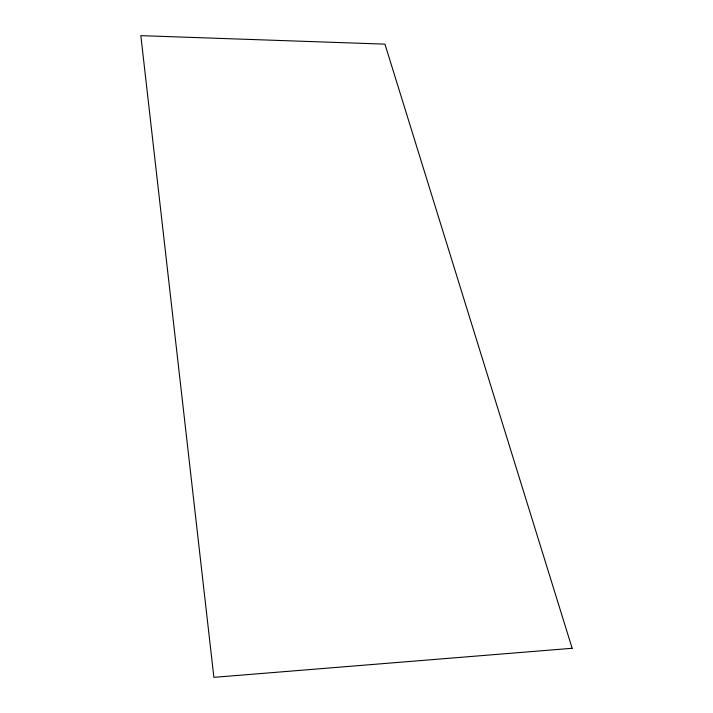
<?xml version="1.0" encoding="UTF-8"?>
<svg xmlns="http://www.w3.org/2000/svg" width="713" height="713" viewBox="0 0 713 713"><rect width="100%" height="100%" fill="white"/><g stroke="black" fill="none" stroke-linecap="round" stroke-linejoin="round"><path stroke-width="1.07" d="M572.156 648.286L213.882 677.35L140.844 35.65L384.94 44.144L572.156 648.286"/></g></svg>
